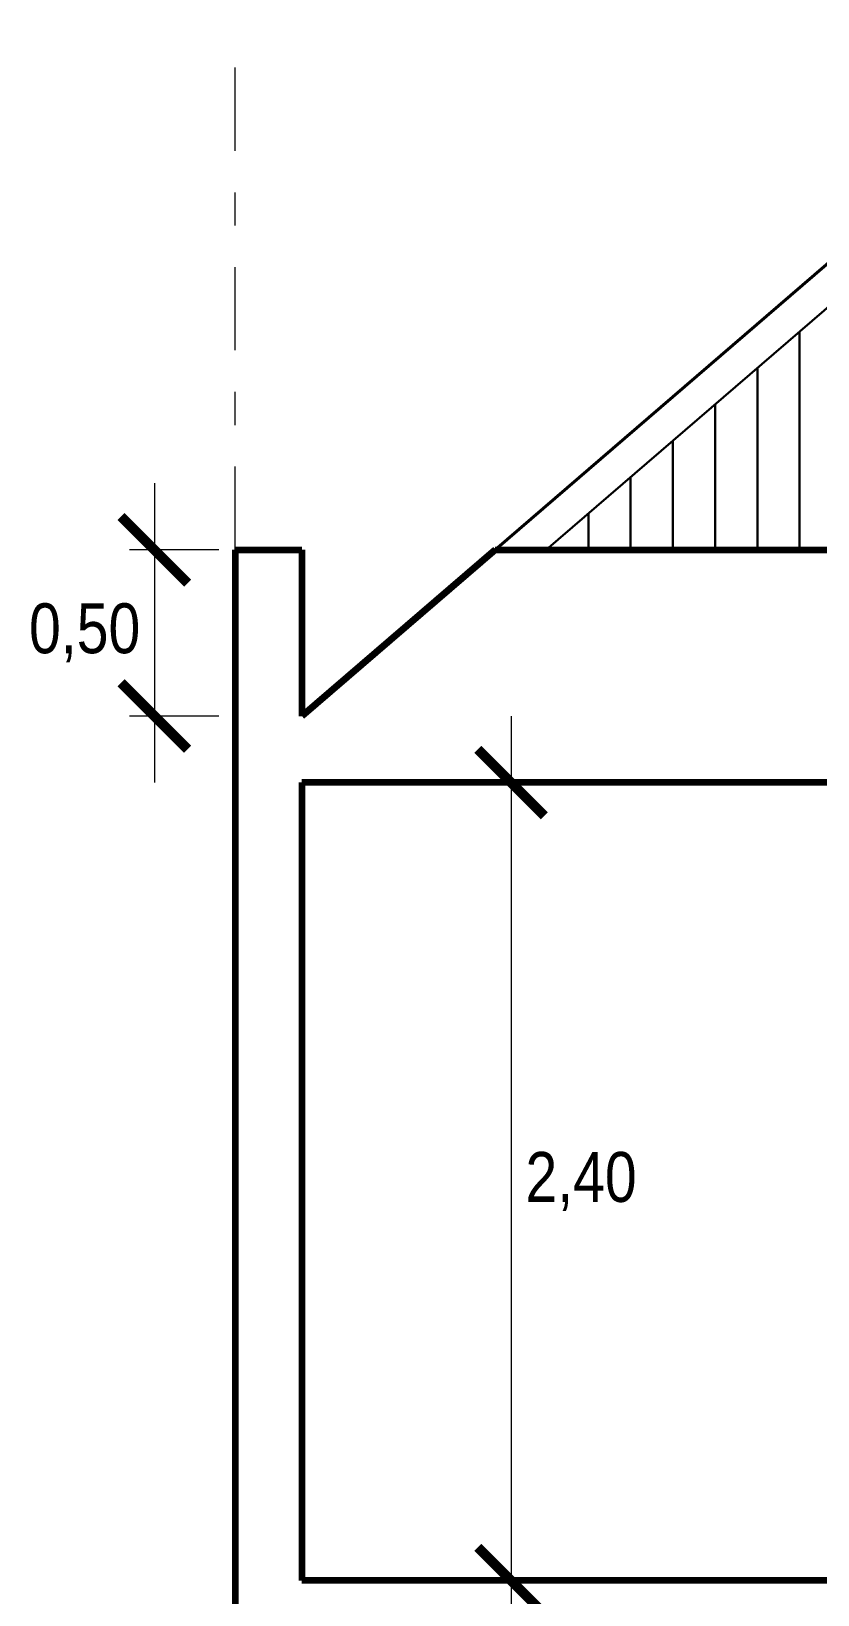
# Model space of a CAD drawing. Header units: millimetres. Extents: x 1119.4 to 1171.3, y 270.1 to 301.5.
# Drawn here: x 1152.74 to 1155.105, y 274.673 to 279.375 of the extents above; entities that cross this region are included whole.
import ezdxf

# ---------------------------------------------------------------- set-up
doc = ezdxf.new("R2010")
doc.units = ezdxf.units.MM
doc.linetypes.add('DASHDOT', pattern=[1, 0.5, -0.25, 0, -0.25])
for name, color, linetype, lineweight in [('03', 116, 'Continuous', 30), ('04', 20, 'Continuous', 40), ('1 MARGEN', 254, 'Continuous', 100), ('cotas', 86, 'Continuous', 15), ('ejes', 252, 'DASHDOT', 15)]:
    doc.layers.add(name, color=color, linetype=linetype, lineweight=lineweight)
doc.styles.get("Standard").update_dxf_attribs({"font": 'ARIALN.TTF'})

# ---------------------------------------------------------------- blocks, each defined once
blk = doc.blocks.new('_ArchTick')
at = {"color": 0, "linetype": 'ByBlock', "const_width": 0.15}
blk.add_lwpolyline([(-0.5, -0.5), (0.5, 0.5)], dxfattribs=at)

msp = doc.modelspace()

# ---------------------------------------------------------------- hatches: boundary and pattern name
at = {"layer": '03'}
h = msp.add_hatch(dxfattribs=at)
h.set_pattern_fill('LINE', color=12, scale=0.04, angle=90, style=0)
h.set_pattern_definition([(90, (1154.288039185398, 277.8151396720378), (-0.127, 7.776250346772096e-18), [])])
h.paths.add_polyline_path([(1155.203709268764, 278.6031225124245), (1154.288039185398, 277.8151396720378), (1156.119379352131, 277.8151396720378)])

# ---------------------------------------------------------------- linework, layer by layer
at = {"layer": '03', "color": 12}
msp.add_lwpolyline([(1154.288039185398, 277.8151396720377), (1155.203709268764, 278.6031225124246), (1156.11937935213, 277.8151396720377)], dxfattribs=at)
at = {"layer": '04'}
msp.add_line((1155.203709268764, 278.7350524880794), (1154.134730857329, 277.8151396720377), dxfattribs=at)
at = {"layer": '1 MARGEN'}
for p, q in [((1153.353709268764, 277.8151396720376), (1153.353709268764, 271.6150524880796)), ((1153.353709268764, 277.8151396720376), (1153.553709268765, 277.8151396720376)), ((1153.553709268765, 277.8151396720376), (1153.553709268765, 277.3151396720376)), ((1154.134730857329, 277.8151396720376), (1153.553709268765, 277.3151396720376)), ((1154.134730857329, 277.8151396720376), (1156.272687680199, 277.8151396720376)), ((1156.832694822214, 277.1150524880796), (1153.553709268765, 277.1150524880796)), ((1153.553709268765, 277.1150524880798), (1153.553709268765, 274.7150524880797)), ((1158.057907742105, 274.7150524880796), (1153.553709268765, 274.7150524880797))]:
    msp.add_line(p, q, dxfattribs=at)
at = {"layer": 'cotas'}
for p, q in [((1153.11039726905, 278.0151396720377), (1153.11039726905, 277.1151396720376)), ((1153.303709268765, 277.8151396720376), (1153.03539726905, 277.8151396720376)), ((1153.303709268765, 277.3151396720376), (1153.03539726905, 277.3151396720376)), ((1154.182644629522, 277.3150524880797), (1154.182644629522, 274.5150524880797)), ((1153.803709268765, 277.1150524880798), (1154.257644629522, 277.1150524880798)), ((1153.803709268765, 274.7150524880797), (1154.257644629522, 274.7150524880797))]:
    msp.add_line(p, q, dxfattribs=at)
at = {"layer": 'ejes', "ltscale": 0.5}
msp.add_line((1153.353709268764, 277.8151396720376), (1153.353709268764, 279.3745540353702), dxfattribs=at)

# ---------------------------------------------------------------- block references
at = {"layer": 'cotas', "xscale": 0.1999999999999993, "yscale": 0.1999999999999993, "zscale": 0.1999999999999993}
for p, rotation in [((1153.11039726905, 277.8151396720376), 90), ((1153.11039726905, 277.3151396720376), 270), ((1154.182644629522, 277.1150524880798), 90), ((1154.182644629522, 274.7150524880797), 270)]:
    msp.add_blockref('_ArchTick', p, dxfattribs=dict(at, rotation=rotation))

# ---------------------------------------------------------------- texts
at = {"layer": 'cotas', "char_height": 0.15, "attachment_point": 5}
for s, insert in [('0,50', (1152.900830420482, 277.5651396720377)), ('2,40', (1154.393234670449, 275.9150524880799))]:
    msp.add_mtext(s, dxfattribs=dict(at, insert=insert))

doc.saveas('drawing.dxf')
